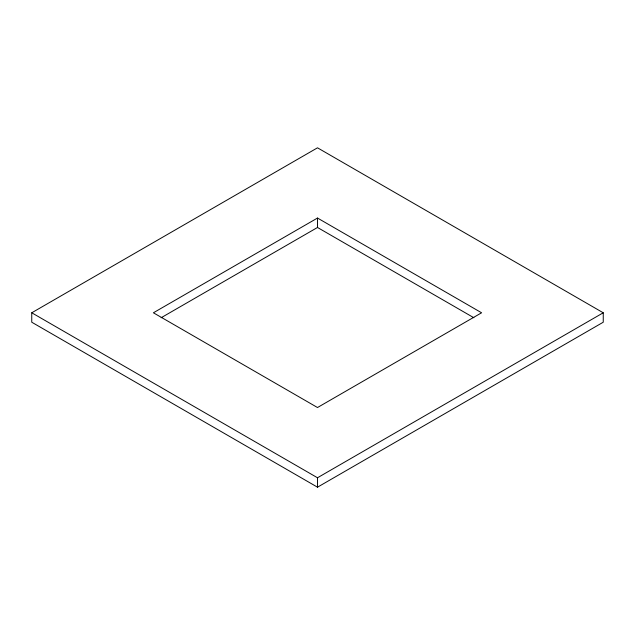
<?xml version="1.0" encoding="UTF-8"?>
<svg xmlns="http://www.w3.org/2000/svg" width="635" height="635" viewBox="0 0 635 635"><rect width="100%" height="100%" fill="white"/><g stroke="black" fill="none" stroke-linecap="round" stroke-linejoin="round"><path stroke-width="0.95" d="M31.75 312.785L317.5 147.812L603.25 312.785L603.25 322.215L317.5 487.188L31.75 322.215L31.75 312.785L317.5 477.766L603.25 312.785M317.5 218.043L153.4 312.785L317.5 407.527L481.6 312.785L317.5 218.043L317.5 227.473L161.131 317.746M317.5 227.473L473.869 317.746M317.5 477.766L317.5 487.188"/></g></svg>
